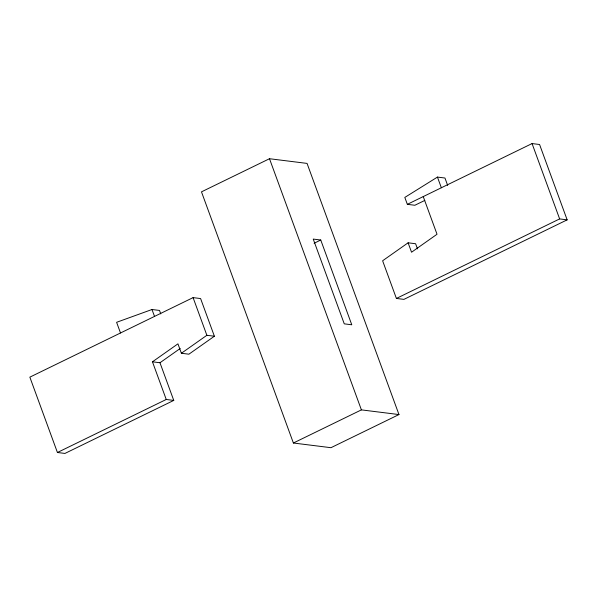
<?xml version="1.0" encoding="UTF-8"?>
<svg xmlns="http://www.w3.org/2000/svg" width="597" height="597" viewBox="0 0 597 597"><rect width="100%" height="100%" fill="white"/><g stroke="black" fill="none" stroke-linecap="round" stroke-linejoin="round"><path stroke-width="0.9" d="M152.459 361.804L177.943 343.842L181.391 353.26L188.898 354.193L214.383 336.23L200.599 298.56L193.085 297.619L29.85 377.147L57.424 452.496L64.939 453.436L173.757 400.415L159.974 362.745L152.459 361.804L166.242 399.475L173.757 400.415M159.974 362.745L180.204 348.476M181.391 353.26L206.868 335.298L214.383 336.23M417.49 248.882L415.609 243.74L408.102 242.807L382.617 260.77L396.401 298.44L403.915 299.381L567.15 219.853L539.576 144.504L532.061 143.564L407.348 204.331L404.818 197.42L437.444 177.085L444.959 178.025L447.668 185.413M269.493 158.72L201.48 191.853L293.388 443.011L330.954 447.698L398.968 414.564L307.059 163.406L269.493 158.72L361.401 409.878L398.968 414.564M314.119 243.248L320.753 240.016L351.775 324.783L344.26 323.843L313.238 239.084L320.753 240.016M424.81 200.42L414.863 205.264L407.348 204.331M57.424 452.496L166.242 399.475M396.401 298.44L559.635 218.912L567.15 219.853M293.388 443.011L361.401 409.878M160.765 313.895L159.503 310.44L151.989 309.507L116.602 322.305L120.512 332.977M532.061 143.564L559.635 218.912M437.444 177.085L441.355 187.764M423.243 196.585L437.026 234.255L411.549 252.225L408.102 242.807M193.085 297.619L206.868 335.298M151.989 309.507L154.519 316.41"/></g></svg>
